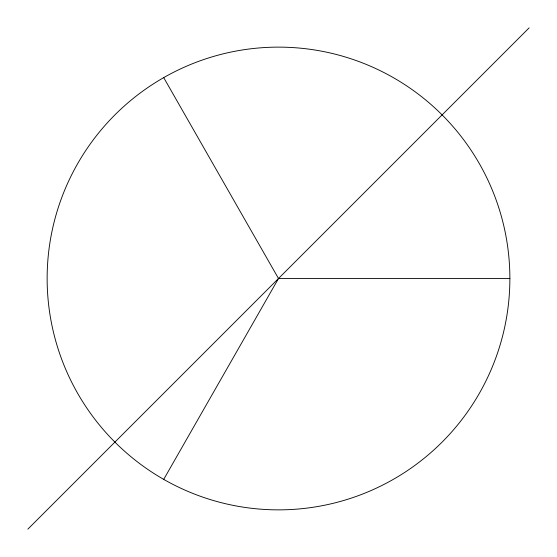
<?xml version="1.0" encoding="UTF-8"?>
<svg xmlns="http://www.w3.org/2000/svg" width="557" height="557" viewBox="0 0 557 557"><rect width="100%" height="100%" fill="white"/><g stroke="black" fill="none" stroke-linecap="round" stroke-linejoin="round"><path stroke-width="0.84" d="M163.709 479.382L278.5 278.5L163.709 77.611M27.85 529.15L529.15 27.85M278.5 278.5L509.871 278.5A231.371 231.371 0 0 1 162.818 478.867A231.371 231.371 0 0 1 162.818 78.126A231.371 231.371 0 0 1 509.871 278.5"/></g></svg>
